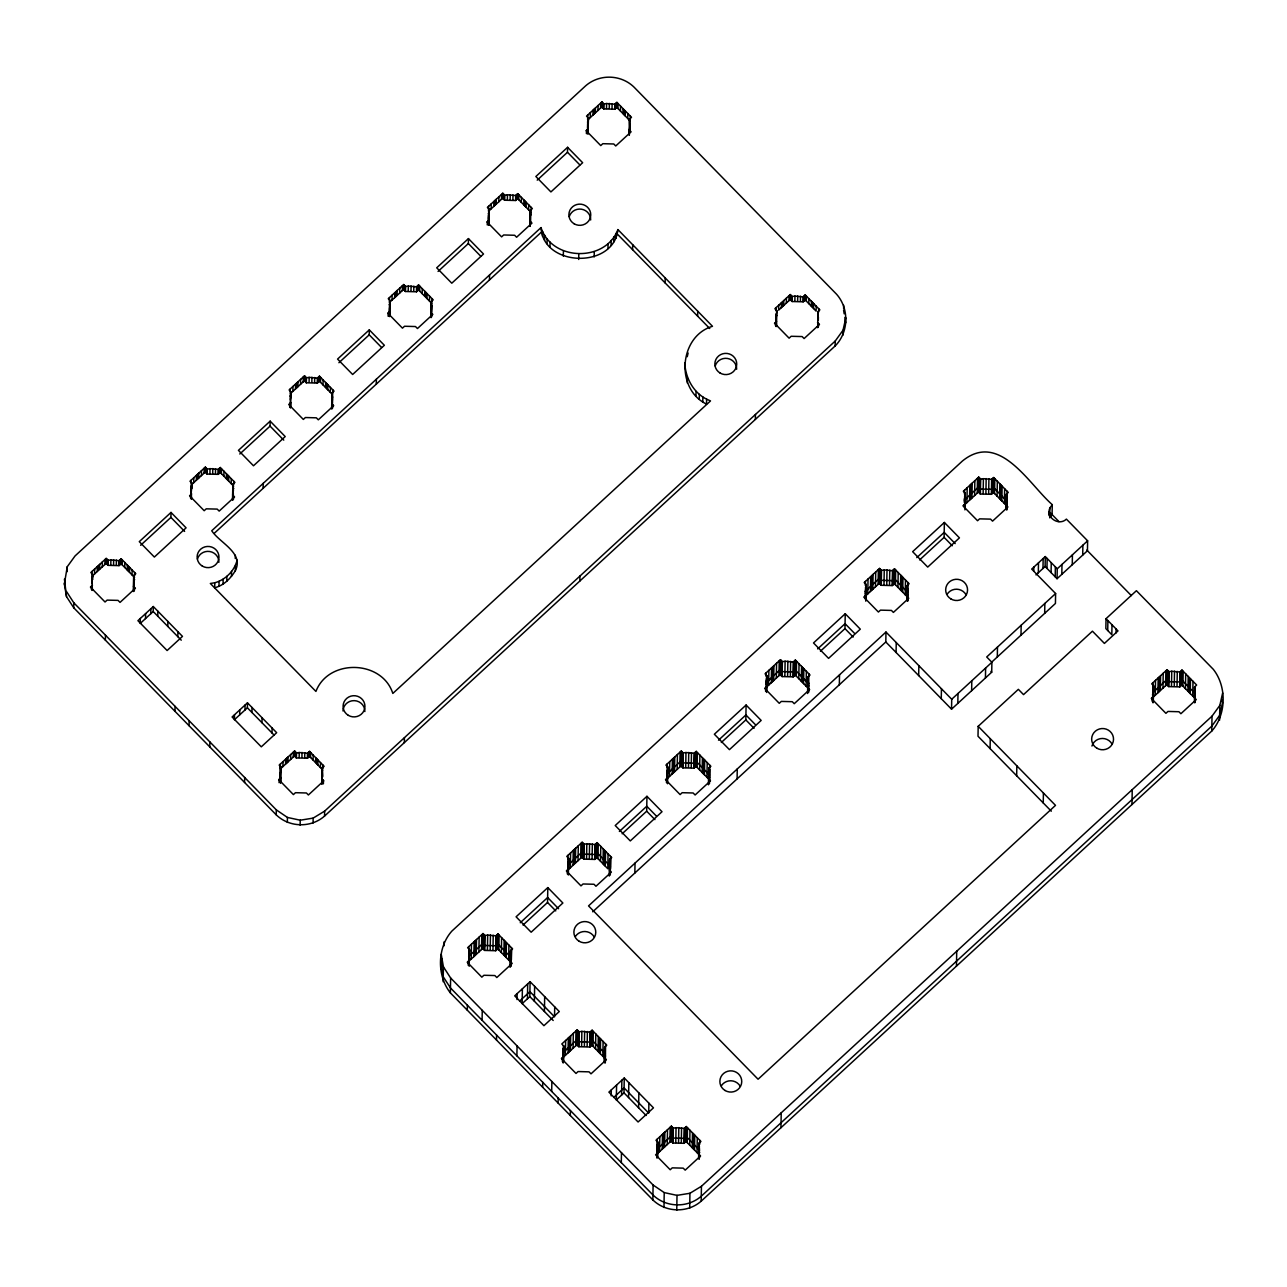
<?xml version="1.0" encoding="UTF-8"?>
<svg xmlns="http://www.w3.org/2000/svg" width="1287" height="1287" viewBox="0 0 1287 1287"><rect width="100%" height="100%" fill="white"/><g stroke="black" fill="none" stroke-linecap="round" stroke-linejoin="round"><path stroke-width="1.5" d="M64.35 584.089L67.262 566.714L75.064 555.936L585.649 85.827C599.356 73.809 620.913 74.356 633.976 87.082L836.47 294.128C849.372 308.478 848.841 332.319 835.134 345.978L324.549 816.087C310.843 828.104 289.302 827.557 276.222 814.832L73.745 607.802L66.522 596.637L64.35 584.089L65.154 580.55M66.522 596.637L64.43 579.134M67.181 571.669L67.262 566.714M73.745 607.802L73.826 602.831L66.602 591.666M91.409 589.43L91.474 586.132M91.86 583.156L92.777 574.533L90.83 572.538L106.194 558.397L108.14 560.392L108.06 565.347L119.031 565.636L121.091 563.738L121.171 558.783L119.128 560.665L119.031 565.636M91.972 574.742L92.02 571.428M92.085 590.443L92.181 585.472M92.165 577.171L92.085 582.126L92.777 574.533M92.391 579.182L92.471 574.227M91.924 579.842L92.407 590.138L91.94 587.483M94.578 573.97L94.675 568.999M97.217 571.525L97.313 566.57M98.423 570.431L98.504 565.46M99.63 569.321L99.71 564.366M102.268 566.891L102.349 561.92M104.907 564.462L104.987 559.491M108.06 565.347L106.113 563.352L106.194 558.397M106.419 563.658L106.499 558.703M105.373 640.154L105.47 635.183M107.078 564.35L107.175 559.395M107.754 565.041L107.851 560.07M110.795 564.896L110.891 559.942L119.128 560.665M113.562 564.8L113.658 559.829M116.329 565.041L116.409 560.086M119.353 565.331L119.434 560.376M120.061 564.687L120.141 559.732M120.769 564.044L120.849 559.073M122.233 564.913L122.313 559.942M124.742 567.47L124.823 562.516M127.252 570.044L127.333 565.073M128.394 571.203L128.475 566.248M129.537 572.377L129.617 567.406M132.046 574.935L132.127 569.98M134.041 583.622L133.655 591.521L133.719 575.595L135.779 573.696L121.171 558.783M133.349 591.2L133.719 575.595M133.961 580.26L134.041 575.305M134.202 585.907L134.186 578.249M134.363 590.556L134.411 587.242M134.572 575.852L134.636 572.538M140.315 618.468L140.235 623.439L153.201 611.502L153.282 606.531L137.918 620.688L167.117 650.53L182.481 636.389L153.282 606.531M145.511 618.58L145.608 613.609M150.804 613.706L150.885 608.751M157.754 616.167L157.851 611.196M167.793 626.431L167.889 621.46M184.62 531.402L170.914 517.406L171.01 512.435L139.286 541.65L154.36 557.062L186.084 527.847L171.01 512.435M174.984 711.309L175.064 706.354M177.831 636.695L177.912 631.724M190.556 498.149L190.621 494.851M191.119 494.546L191.924 483.252L189.977 481.258L205.341 467.101L207.287 469.112L207.207 474.066L218.179 474.356L220.238 472.458L220.318 467.503L218.259 469.385L218.179 474.356M191.119 483.462L191.168 480.148M191.232 499.163L191.313 494.192M191.313 485.875L191.232 490.846L191.924 483.252M191.168 491.248L191.554 498.857L191.087 496.203M191.538 487.902L191.618 482.947M189.06 725.707L189.141 720.752M193.726 482.673L193.806 477.718M196.364 480.244L196.461 475.289M197.571 479.15L197.651 474.179M198.761 478.04L198.858 473.069M201.415 475.611L201.496 470.64M204.054 473.182L204.134 468.211M207.207 474.066L205.244 472.072L205.341 467.101M205.55 472.377L205.647 467.422M206.226 473.069L206.306 468.098M206.901 473.761L206.982 468.79M209.942 473.616L210.022 468.645L218.259 469.385M212.709 473.519L212.789 468.548M209.781 746.894L209.878 741.939M215.46 473.761L215.556 468.79M237.13 560.054C234.556 570.801 225.434 579.858 214.784 582.77L214.704 587.725C223.793 585.537 230.646 578.426 235.344 570.688C244.192 552.815 219.691 542.985 211.744 530.759L541.007 227.59C551.769 261.197 605.405 262.564 617.905 229.585L712.499 326.303C679.037 336.18 675.096 389.028 706.531 404.118L706.611 399.163C693.146 392.455 685.392 377.606 684.797 362.918M218.5 474.05L218.581 469.095M219.208 473.407L219.289 468.436M219.916 472.747L219.997 467.792M218.999 586.293L219.096 581.338M221.38 473.616L221.461 468.661M223.89 476.19L223.97 471.219M223.069 584.137L223.15 579.182M226.383 478.748L226.48 473.793M227.526 479.922L227.622 474.951M226.785 581.257L226.866 576.303M228.668 481.081L228.764 476.126M231.177 483.655L231.274 478.684M233.446 489.655L232.497 499.919L232.867 484.314L234.91 482.416L220.318 467.503M233.349 494.626L232.867 484.314M231.467 576.367L231.547 571.396M232.802 500.241L232.883 495.27M233.108 497.297L233.188 492.326M233.237 491.94L233.188 484.025M233.494 499.276L233.558 495.962M233.719 484.555L233.784 481.258M235.264 558.51L235.312 555.212M235.344 570.688L235.424 565.717M234.491 714.768L234.411 719.739L247.377 707.802L247.458 702.831L232.094 716.988L261.293 746.83L276.657 732.689L247.458 702.831M239.688 714.864L239.784 709.909M244.98 710.006L245.061 705.051M244.578 782.48L244.675 777.525M251.946 712.467L252.027 707.496M263.095 488.352L263.191 483.381M261.969 722.715L262.065 717.76M283.767 440.122L270.061 426.126L270.157 421.155L238.433 450.37L253.491 465.781L285.215 436.566L270.157 421.155M272.007 732.979L272.104 728.024M276.222 814.832L276.319 809.877L73.826 602.831M279.07 782.673L279.118 779.375M279.778 782.029L279.826 778.715M280.164 766.135L280.453 783.027L281.145 767.132L279.182 765.121L294.562 750.981L296.509 752.975L296.428 757.946L307.4 758.22L309.443 756.338L309.54 751.367L307.48 753.265L307.4 758.22M280.196 777.396L280.276 772.425M280.389 764.028L280.309 768.982L294.466 755.936L294.562 750.981M280.453 774.726L280.534 769.755M280.743 771.782L280.839 766.811M280.775 782.737L280.389 775.112M281.049 772.087L281.145 767.132M282.947 766.553L283.027 761.598M289.704 406.869L289.752 403.571M317.326 383.076L317.406 378.105L319.466 376.206L319.369 381.177L317.326 383.076L306.338 382.786L306.435 377.815L304.472 375.82L289.108 389.977L291.071 391.972L290.379 407.882L290.46 402.911M290.46 394.594L290.363 399.565L291.071 391.972M290.315 388.867L290.219 393.822L304.392 380.791L304.472 375.82M290.669 396.621L290.765 391.65M290.701 407.577L290.315 399.951M285.585 764.124L285.666 759.153M292.873 391.393L292.953 386.438M286.792 763.014L286.872 758.059M287.982 761.904L288.079 756.949M287.339 822.409L287.419 817.438L276.319 809.877M295.511 388.964L295.592 384.009M296.702 387.854L296.798 382.899M290.621 759.475L290.717 754.52M297.908 386.76L297.989 381.789M293.275 757.046L293.356 752.091M300.547 384.33L300.643 379.359M294.771 756.257L294.868 751.286M295.447 756.949L295.527 751.978M296.123 757.625L296.203 752.67M303.185 381.885L303.282 376.93M304.697 381.097L304.778 376.142M305.373 381.789L305.453 376.818M299.163 757.496L299.244 752.525L307.48 753.265M306.049 382.464L306.129 377.509M300.128 825.176L300.225 820.205L287.419 817.438M301.93 757.383L302.011 752.428M309.089 382.336L309.17 377.364L317.406 378.105M304.681 757.625L304.778 752.67M311.856 382.223L311.937 377.268M307.722 757.93L307.802 752.959M314.607 382.48L314.688 377.509M308.43 757.271L308.51 752.316M309.121 756.627L309.218 751.672M310.585 757.496L310.682 752.541M317.632 382.77L317.728 377.815M318.339 382.126L318.436 377.155M319.047 381.467L319.144 376.512M313.095 760.07L313.191 755.099M320.511 382.336L320.608 377.381M313.063 823.069L313.143 818.114L324.646 811.116L835.231 341.023L843.017 330.244L845.849 317.825M315.605 762.628L315.701 757.673M323.021 384.91L323.117 379.938M316.747 763.786L316.843 758.831M317.889 764.961L317.969 759.99M325.531 387.467L325.627 382.512M326.673 388.642L326.753 383.671M320.399 767.519L320.479 762.564M327.815 389.8L327.895 384.845M322.104 779.15L322.023 784.105L322.072 768.194L324.131 766.296L309.54 751.367M322.458 775.804L322.072 768.194M322.41 776.206L321.718 783.799M322.394 767.889L321.991 773.149M322.603 776.833L322.554 770.849M322.715 783.139L322.78 779.825M322.94 768.436L322.989 765.121M323.391 783.831L323.439 780.517M330.325 392.374L330.405 387.403M324.549 816.087L324.646 811.116M332.577 398.375L331.628 408.639L331.998 393.034L334.057 391.135L319.466 376.206M332.496 403.33L331.998 393.034M331.933 408.96L332.03 403.989M332.239 397.699L332.319 392.728M332.239 406.016L332.336 401.045M332.384 400.659L332.464 395.688M332.866 393.275L332.915 389.977M332.641 407.979L332.706 404.681M381.531 347.442L369.208 334.829L369.289 329.874L337.564 359.089L352.638 374.485L384.363 345.286L369.289 329.874M376.287 384.137L376.367 379.166M388.127 316.232L388.191 312.934M388.835 315.588L388.899 312.274M389.462 297.587L389.366 302.542L403.539 289.511L403.619 284.54L388.256 298.697L390.202 300.691L389.269 310.955M390.202 300.691L389.511 316.586L389.607 311.631M389.511 308.285L389.607 303.314M389.816 305.341L389.897 300.37M389.832 316.296L389.462 308.671M392.004 300.112L392.101 295.157M394.642 297.683L394.739 292.728M395.849 296.573L395.946 291.618M397.056 295.479L397.136 290.508M399.694 293.034L399.774 288.079M402.332 290.605L402.413 285.65M403.845 289.816L403.925 284.845M404.504 290.508L404.601 285.537M405.18 291.184L405.276 286.229M416.457 291.779L416.554 286.824L418.597 284.926L418.516 289.897L416.457 291.779L405.485 291.505L405.582 286.534L403.619 284.54M408.22 291.055L408.317 286.084L416.554 286.824M410.987 290.942L411.084 285.987M404.327 742.631L404.424 737.66M413.754 291.2L413.835 286.229M416.779 291.489L416.875 286.534M417.487 290.846L417.583 285.875M418.195 290.186L418.275 285.231M419.659 291.055L419.739 286.1M422.168 293.629L422.249 288.658M424.678 296.187L424.758 291.232M425.82 297.361L425.9 292.39M426.962 298.52L427.043 293.565M429.472 301.094L429.552 296.123M431.724 307.094L430.775 317.358L431.145 301.753L433.204 299.855L418.597 284.926M431.644 312.049L431.145 301.753M431.081 317.664L431.161 312.709M431.386 306.419L431.467 301.448M431.386 314.736L431.467 309.765M431.531 309.363L431.612 304.408M431.788 316.699L431.837 313.401M431.998 301.995L432.062 298.697M1112 624.79L1111.823 634.716L1105.855 628.603L1106.032 618.677L1136.405 590.701L1213.255 669.272C1226.913 686.405 1226.463 714.687 1211.759 731.064L701.174 1201.173C687.467 1213.191 665.91 1212.644 652.847 1199.918L450.37 992.872C436.711 975.755 437.162 947.473 451.866 931.096L962.451 460.987C999.468 430.855 1028.78 484.137 1052.267 504.665L1052.09 514.591L1049.742 517.824L1049.919 507.898L1052.267 504.665M443.146 981.724L443.404 966.827L441.232 954.278M443.999 945.848L444.063 941.875M450.37 992.872L450.627 977.991L443.404 966.827M480.678 256.161L468.355 243.549L468.436 238.594L436.711 267.809L451.785 283.204L483.51 254.006L468.436 238.594M467.294 1010.198L467.39 1005.227M468.195 965.25L468.275 961.292M468.758 950.562L468.822 946.588M468.838 960.263L469.578 949.693L467.631 947.699L482.995 933.542L484.942 935.536L484.684 950.433L495.656 950.723L497.715 948.825L497.972 933.928L495.913 935.826L495.656 950.723M468.902 964.606L468.983 960.633M469.272 949.388L469.401 959.619M469.192 966.296L468.967 952.316M469.578 949.693L469.015 964.269M471.203 959.04L471.46 944.159M473.841 956.611L474.115 941.73M487.274 224.952L487.339 221.654M475.048 955.501L475.305 940.62M487.982 224.308L488.046 220.994M488.754 220.35L488.658 225.305L489.35 209.411L487.403 207.4L502.767 193.259L504.713 195.254L504.633 200.225L515.604 200.499L517.664 198.616L517.744 193.645L515.685 195.544L515.604 200.499M488.593 206.306L488.513 211.261L502.67 198.214L502.767 193.259M488.513 222.361L488.497 214.704M488.4 219.675L488.738 212.033M488.963 214.06L489.044 209.089M476.254 954.407L476.512 939.51M488.98 225.016L488.593 217.39M488.658 216.988L489.35 209.411M489.462 279.922L489.559 274.968M491.151 208.832L491.232 203.877M478.893 951.978L479.15 937.081M493.79 206.403L493.886 201.432M481.531 949.533L481.788 934.652M494.996 205.293L495.077 200.338M484.684 950.433L482.738 948.439L482.995 933.542M483.043 948.744L483.301 933.863M496.187 204.183L496.283 199.228M482.094 1020.269L482.255 1010.343M483.703 949.436L483.976 934.539M484.379 950.128L484.636 935.231M498.841 201.753L498.922 196.798M487.419 949.983L487.676 935.086L495.913 935.826M501.48 199.324L501.56 194.369M502.976 198.536L503.072 193.565M490.186 949.87L490.444 934.989M503.651 199.212L503.748 194.257M504.327 199.903L504.407 194.948M492.953 950.128L493.211 935.231M507.368 199.758L507.448 194.804L515.685 195.544M495.978 950.417L496.235 935.536M496.685 949.774L496.943 934.877M510.135 199.662L510.215 194.707M497.393 949.114L497.651 934.233M496.509 1040.057L496.589 1035.086M498.857 949.983L499.115 935.102M512.886 199.903L512.982 194.948M501.367 952.557L501.624 937.66M515.926 200.209L516.007 195.238M516.634 199.549L516.714 194.594M503.877 955.115L504.134 940.234M517.342 198.906L517.422 193.935M505.019 956.289L505.276 941.392M518.806 199.775L518.886 194.82M506.161 957.448L506.418 942.567M521.315 202.332L521.396 197.378M508.671 960.022L508.928 945.125M510.135 967.357L510.521 950.755L512.58 948.857L497.972 933.928M510.472 965.684L510.537 961.711M510.666 960.392L510.842 950.466M523.825 204.906L523.906 199.935M510.778 962.74L510.521 950.755M511.438 947.699L511.164 962.579L497.715 948.825M511.148 966.376L511.212 962.403M511.55 949.806L511.373 959.732L510.344 960.681M524.951 206.065L525.048 201.11M526.093 207.239L526.19 202.268M528.603 209.797L528.7 204.842M530.292 210.473L529.922 226.078L530.292 210.473L532.351 208.574L517.744 193.645M530.228 226.383L530.308 221.428M530.517 215.138L530.614 210.167M517.02 999.581L517.117 993.628M530.534 223.439L530.759 213.127M531.145 210.714L531.209 207.4M516.891 1055.855L517.068 1045.929M522.393 988.77L522.136 1003.651L529.826 996.588L530.083 981.691L514.72 995.848L543.918 1025.691L559.282 1011.55L530.083 981.691M527.429 998.792L527.686 983.911M617.905 229.585C613.931 269.112 543.066 267.294 541.007 227.59M542.519 236.438L542.615 231.483M544.578 240.17L544.658 235.215M547.055 243.742L547.152 238.771M534.378 1001.254L534.636 986.357M549.983 247.072L550.08 242.117M542.647 1087.225L542.728 1082.27M544.417 1011.502L544.674 996.621M555.759 910.89L547.538 902.477L547.812 887.596L516.087 916.811L531.145 932.206L562.869 903.007L547.812 887.596M563.32 256.161L563.416 251.206M579.826 164.881L567.487 152.268L567.583 147.313L535.859 176.512L550.916 191.924L582.641 162.709L567.583 147.313M551.689 1091.44L551.866 1081.514M554.713 1006.884L554.536 1016.81L529.906 991.617L519.578 1001.125M558.108 1103.039L558.188 1098.068M562.387 1061.55L562.451 1057.576M562.837 1055.26L563.754 1045.993L561.808 1043.982L577.171 1029.841L579.118 1031.836L578.86 1046.733L589.832 1047.007L591.891 1045.124L592.149 1030.227L590.106 1032.126L589.832 1047.007M563.046 1062.885L563.159 1056.933M563.046 1054.568L563.143 1048.615M563.449 1045.671L563.497 1060.874M563.368 1062.595L563.754 1045.993M567.342 873.97L567.406 869.996M567.792 867.679L568.725 858.413L566.763 856.418L582.126 842.261L584.089 844.256L583.831 859.153L594.803 859.426L596.862 857.544L597.12 842.647L595.061 844.545L594.803 859.426M567.905 859.282L567.969 855.308M567.969 868.982L568.114 861.035M578.683 259.475L578.764 254.52M568.05 873.326L568.114 869.352M568.42 858.091L568.548 868.339M568.339 875.015L568.725 858.413M565.379 1055.34L565.653 1040.459M570.35 867.76L570.608 852.879M568.034 1052.911L568.291 1038.014M569.224 1051.801L569.481 1036.92M572.988 865.331L573.246 850.45M570.431 1050.707L570.688 1035.81M586.422 133.671L586.47 130.357M574.195 864.221L574.452 849.34M587.129 133.028L587.178 129.714M570.318 1115.523L570.398 1110.568M587.628 123.423L587.805 134.025L588.497 118.114L586.534 116.12L601.898 101.979L603.86 103.974L603.78 108.928L614.752 109.218L616.795 107.32L616.891 102.365L614.832 104.263L614.752 109.218M587.741 115.026L587.66 119.981L601.817 106.934L601.898 101.979M579.842 581.032L579.938 576.061M587.548 128.394L587.886 120.753M575.386 863.127L575.659 848.23M588.127 133.735L587.741 126.11M588.095 122.78L588.191 117.809M587.789 125.708L588.497 118.114M573.069 1048.262L573.326 1033.381M590.299 117.551L590.379 112.58M578.04 860.681L578.297 845.8M575.707 1045.832L575.965 1030.951M592.937 115.122L593.017 110.151M578.86 1046.733L576.914 1044.722L577.171 1029.841M577.22 1045.044L577.477 1030.147M580.678 858.252L580.936 843.371M577.895 1045.736L578.153 1030.839M594.127 114.012L594.224 109.041M578.555 1046.411L578.828 1031.531M583.831 859.153L581.869 857.158L582.126 842.261M582.174 857.464L582.432 842.583M595.334 112.902L595.431 107.947M582.85 858.156L583.108 843.258M583.526 858.831L583.783 843.95M594.192 256.966L594.272 252.011M581.611 1046.283L581.869 1031.386L590.106 1032.126M597.972 110.473L598.069 105.518M586.566 858.702L586.824 843.805L595.061 844.545M600.611 108.044L600.707 103.073M584.378 1046.17L584.636 1031.289M602.123 107.255L602.203 102.284M589.333 858.59L589.591 843.709M602.799 107.931L602.879 102.976M587.129 1046.411L587.387 1031.531M603.474 108.623L603.555 103.668M592.084 858.847L592.342 843.95M590.154 1046.717L590.411 1031.82M606.515 108.478L606.595 103.523L614.832 104.263M590.862 1046.058L591.119 1031.177M591.57 1045.414L591.827 1030.533M595.125 859.137L595.382 844.256M595.833 858.493L596.09 843.596M593.034 1046.283L593.291 1031.402M609.282 108.381L609.362 103.41M596.541 857.834L596.798 842.953M607.979 248.584L608.075 243.613M598.005 858.702L598.262 843.822M595.543 1048.857L595.801 1033.96M612.033 108.623L612.113 103.668M611.084 245.399L611.18 240.428M600.514 861.276L600.772 846.379M598.053 1051.415L598.31 1036.534M615.073 108.928L615.154 103.957M599.195 1052.589L599.452 1037.692M615.765 108.269L615.862 103.314M613.754 241.972L613.851 237.017M603.008 863.834L603.281 848.953M616.473 107.625L616.57 102.654M600.337 1053.747L600.595 1038.866M604.15 865.009L604.423 850.112M617.937 108.494L618.033 103.523M616.006 238.352L616.087 233.381M605.292 866.167L605.55 851.286M602.847 1056.305L603.104 1041.424M620.447 111.052L620.543 106.097M604.343 1061.662L604.697 1047.055L606.756 1045.157L592.149 1030.227M604.697 1047.055L604.44 1061.936L605.469 1060.987M608.059 853.844L607.802 868.741L596.862 857.544M605.019 1046.749L604.89 1063.014L605.163 1049.709M605.324 1062.66L605.614 1043.982M609.266 876.077L609.652 859.475L611.711 857.576L597.12 842.647M609.652 859.475L609.491 869.401L610.521 868.452L610.682 858.526M609.62 874.404L609.684 870.43M609.813 869.095L609.974 859.169M622.956 113.626L623.053 108.655M609.909 871.46L610.135 862.129M610.279 875.08L610.569 856.418M624.098 114.784L624.195 109.829M625.241 115.959L625.321 110.988M627.75 118.517L627.831 113.562M611.196 1095.88L611.293 1089.928M630.003 124.517L629.053 134.797L629.423 119.176L631.483 117.294L616.891 102.365M629.359 135.103L629.456 130.148M629.922 129.488L629.423 119.176M629.665 132.159L629.761 127.204M629.81 126.802L629.745 118.887M630.292 119.434L630.34 116.12M616.586 1085.07L616.312 1099.951L624.002 1092.872L624.259 1077.991L608.896 1092.132L638.095 1121.991L653.458 1107.834L624.259 1077.991M632.593 249.662L632.689 244.707M621.605 1095.092L621.862 1080.195M621.299 1162.595L621.476 1152.669M628.571 1097.538L628.828 1082.657M634.845 873.036L635.022 863.11M638.593 1107.801L638.867 1092.92M654.906 819.61L646.685 811.196L646.943 796.315L615.218 825.53L630.292 840.926L662.017 811.727L646.943 796.315M648.889 1103.184L648.728 1113.094L624.082 1087.917L613.77 1097.425M665.122 282.915L665.202 277.944M652.847 1199.918L653.104 1185.021L450.627 977.991M657.19 1139.188L657.013 1149.098L671.187 1136.067L673.133 1138.062L684.105 1138.351L686.164 1136.453L699.613 1150.208M657.046 1158.22L657.947 1142.277L655.984 1140.282L671.347 1126.141L673.31 1128.136L673.053 1143.017L684.024 1143.306L686.068 1141.408L686.341 1126.527L684.282 1128.426L684.024 1143.306M657.271 1157.19L657.641 1141.971M657.947 1142.277L657.673 1157.174L656.708 1156.176M659.571 1151.64L659.829 1136.743M666.489 782.689L666.553 778.715M666.939 776.399L667.856 767.132L665.91 765.121L681.273 750.981L683.236 752.975L682.963 767.872L693.934 768.146L695.994 766.264L696.251 751.367L694.208 753.265L693.934 768.146M667.036 768.001L667.116 764.028M667.197 782.046L667.261 778.072M667.116 777.702L667.261 769.755M667.293 781.708L667.551 766.811M667.47 783.735L667.856 767.132M662.21 1149.211L662.467 1134.314M669.497 776.479L669.755 761.598M663.416 1148.101L663.674 1133.203M664.607 1146.99L664.864 1132.11M663.963 1207.496L664.221 1192.599L653.104 1185.021M672.136 774.05L672.393 759.153M673.326 772.94L673.6 758.059M667.245 1144.561L667.503 1129.68M674.533 771.83L674.79 756.949M669.9 1142.132L670.157 1127.235M677.171 769.401L677.429 754.52M673.053 1143.017L671.09 1141.022L671.347 1126.141M671.396 1141.344L671.653 1126.447M672.071 1142.019L672.329 1127.139M672.747 1142.711L673.004 1127.814M679.809 766.972L680.083 752.091M687.306 382.947L687.403 377.976M682.963 767.872L681.016 765.862L681.273 750.981M681.322 766.183L681.579 751.286M681.997 766.875L682.255 751.978M675.788 1142.566L676.045 1127.685L684.282 1128.426M682.657 767.551L682.93 752.67M676.753 1210.247L677.01 1195.366L664.221 1192.599M678.555 1142.47L678.812 1127.573M685.714 767.422L685.971 752.525L694.208 753.265M681.306 1142.711L681.563 1127.83M688.481 767.309L688.738 752.428M695.961 396.332L696.058 391.377M697.634 316.168L697.715 311.197M684.346 1143.017L684.604 1128.12M691.232 767.551L691.489 752.67M685.054 1142.357L685.311 1127.476M685.746 1141.714L686.019 1126.817M699.259 399.356L699.34 394.385M687.21 1142.583L687.483 1127.685M694.256 767.856L694.53 752.959M694.964 767.197L695.237 752.316M695.672 766.553L695.945 751.672M689.719 1145.14L689.977 1130.259M702.782 401.946L702.879 396.975M697.136 767.422L697.393 752.541M689.687 1208.155L689.945 1193.274L701.447 1186.276L1212.016 716.167L1219.819 705.405L1222.65 692.985M692.229 1147.714L692.486 1132.817M699.645 769.996L699.903 755.099M693.371 1148.873L693.629 1133.992M694.513 1150.047L694.771 1135.15M702.155 772.554L702.412 757.673M703.297 773.712L703.555 758.831M697.023 1152.605L697.281 1137.724M704.439 774.887L704.697 759.99M686.341 1126.527L700.932 1141.456L698.873 1143.339L698.616 1158.236L699.645 1157.286M698.825 1158.268L699.195 1143.049M699.066 1159.297L698.873 1143.339M699.34 1146.009L699.275 1158.606L698.696 1153.265L699.726 1152.315M699.726 1144.256L699.79 1140.282M706.949 777.445L707.207 762.564M708.413 784.797L708.799 768.194L710.858 766.296L696.251 751.367M701.174 1201.173L701.447 1186.276M709.089 780.775L708.799 768.194M708.751 783.123L709.121 767.889M709.234 781.466L709.266 770.849M709.427 783.799L709.716 765.121M709.604 780.469L709.797 769.224M737.097 778.892L737.258 768.966M754.053 728.329L745.833 719.916L746.09 705.035L714.365 734.233L729.439 749.645L761.164 720.43L746.09 705.035M755.356 419.433L755.453 414.462M765.62 691.409L765.701 687.435M766.071 685.118L767.004 675.836L765.057 673.841L780.421 659.7L782.367 661.695L782.11 676.576L793.082 676.865L795.141 674.967L795.398 660.086L793.339 661.985L793.082 676.865M766.183 676.705L766.248 672.747M766.328 690.749L766.408 686.791M766.296 684.427L766.392 678.474M766.618 692.438L766.698 675.53M767.004 675.836L766.441 690.427M768.629 685.199L768.886 670.302M775.482 325.611L775.546 322.297M775.997 316.023L776.479 326.319L776.849 310.714L774.903 308.719L790.266 294.562L792.213 296.557L792.132 301.528L803.104 301.818L805.163 299.919L805.244 294.948L803.185 296.847L803.104 301.818M776.045 310.923L776.093 307.609M776.158 326.608L776.254 321.653M776.013 323.664L776.238 313.336M776.158 318.307L776.849 310.714M771.267 682.77L771.54 667.873M778.748 305.18L778.651 310.135L790.186 299.533L790.266 294.562M772.473 681.66L772.731 666.779M773.68 680.55L773.937 665.669M781.289 307.706L781.386 302.751M782.496 306.596L782.576 301.641M776.318 678.12L776.576 663.239M783.703 305.502L783.783 300.531M778.957 675.691L779.214 660.81M786.341 303.072L786.421 298.101M782.11 676.576L780.163 674.581L780.421 659.7M780.469 674.903L780.726 660.006M781.129 675.578L781.402 660.698M781.804 676.27L782.062 661.389M788.979 300.627L789.06 295.672M790.491 299.839L790.572 294.884M791.151 300.531L791.248 295.56M784.845 676.125L785.118 661.245L793.339 661.985M791.827 301.206L791.907 296.251M787.612 676.029L787.869 661.148M794.867 301.078L794.964 296.107L803.185 296.847M780.952 1127.718L781.225 1112.821M790.379 676.27L790.636 661.389M797.634 300.965L797.731 296.01M793.403 676.576L793.661 661.679M800.401 301.222L800.482 296.251M794.111 675.916L794.369 661.035M794.819 675.273L795.076 660.376M796.283 676.142L796.54 661.245M803.426 301.512L803.506 296.557M804.134 300.868L804.214 295.897M804.842 300.209L804.922 295.254M798.793 678.699L799.05 663.819M806.305 301.078L806.386 296.123M801.302 681.273L801.56 666.376M808.815 303.652L808.896 298.681M802.444 682.432L802.702 667.551M803.587 683.606L803.844 668.709M811.325 306.209L811.405 301.255M812.467 307.384L812.547 302.413M806.096 686.164L806.354 671.283M813.609 308.542L813.69 303.587M807.56 693.5L807.946 676.898L810.006 675.015L795.398 660.086M807.898 691.827L807.946 676.898M808.011 691.505L808.268 676.608M808.526 682.239L808.349 692.165L807.769 686.824L808.799 685.891M808.574 692.519L808.863 673.841M816.199 306.145L816.103 311.116L805.163 299.919M817.808 322.731L817.728 327.686L817.792 311.776L819.851 309.877L805.244 294.948M818.259 314.43L818.178 319.385L817.792 311.776M818.307 320.431L818.371 317.117M818.419 326.721L818.484 323.423M818.645 312.017L818.709 308.719M835.134 345.978L835.231 341.023M842.937 335.199L843.017 330.244M843.628 308.59L843.677 305.276M839.333 684.764L839.51 674.838M853.184 637.033L844.98 628.635L845.237 613.754L813.513 642.953L828.571 658.365L860.295 629.15L845.237 613.754M865.218 593.838L866.151 584.555L864.188 582.561L879.568 568.42L881.515 570.414L881.257 585.295L892.229 585.585L894.288 583.687L894.545 568.806L892.486 570.704L892.229 585.585M865.331 585.424L865.395 581.451M865.475 599.469L865.845 584.25M865.765 601.158L865.54 587.194M865.894 599.452L866.151 584.555M867.776 593.918L868.033 579.021M870.414 591.489L870.672 576.592M871.621 590.379L871.878 575.482M872.811 589.269L873.085 574.388M875.466 586.84L875.723 571.959M878.104 584.411L878.361 569.514M881.257 585.295L879.294 583.301L879.568 568.42M879.6 583.622L879.874 568.725M880.276 584.298L880.533 569.417M880.952 584.99L881.209 570.093M883.992 584.845L884.249 569.964L892.486 570.704M886.759 584.748L887.016 569.851M1049.919 507.898C1045.414 517.535 1059.008 526.415 1066.392 519.111L1087.628 540.813L1087.451 550.739L1057.061 578.716L1057.238 568.806L1045.285 556.563L1031.691 569.079L1055.613 593.532L986.711 656.981L991.891 662.274L991.714 672.2L951.543 709.185L885.81 641.972L885.971 632.046L588.545 905.903L758.075 1079.23L1055.501 805.372L978.184 726.318L1018.355 689.333L1023.535 694.626L1092.438 631.177L1104.407 643.42L1117.985 630.903L1106.032 618.677M889.51 584.99L889.784 570.109M892.551 585.295L892.808 570.398M893.258 584.636L893.516 569.755M893.966 583.992L894.224 569.095M895.43 584.861L895.688 569.964M896.074 652.477L896.251 642.551M897.94 587.419L898.197 572.538M900.45 589.993L900.707 575.096M901.576 591.151L901.849 576.27M902.718 592.326L902.975 577.429M905.228 594.884L905.485 580.003M894.545 568.806L909.137 583.735L907.078 585.617L906.82 600.514L907.85 599.565M907.045 600.546L907.399 585.328M907.303 599.597L907.078 585.617M907.56 588.272L907.496 600.884L906.917 595.543L907.946 594.594M907.705 601.238L907.995 582.561M918.677 675.578L918.854 665.652M941.264 698.68L941.441 688.754M952.332 545.752L944.111 537.355L944.368 522.458L912.644 551.673L927.718 567.084L959.442 537.869L944.368 522.458M951.543 709.185L951.72 699.259L885.971 632.046M957.818 703.41L957.995 693.484M964.365 502.557L965.282 493.275L963.336 491.28L978.699 477.139L980.662 479.134L980.404 494.015L991.376 494.305L993.419 492.406L993.693 477.525L991.633 479.407L991.376 494.305M964.462 494.144L964.542 490.17M956.466 966.119L956.724 951.222M964.574 501.866L964.687 495.913M964.623 508.188L964.977 492.969M964.912 509.877L965.282 493.275M966.923 502.638L967.181 487.741M969.561 500.193L969.819 485.312M970.752 499.099L971.025 484.202M971.958 497.989L972.216 483.108M974.597 495.559L974.854 480.662M971.637 690.685L971.798 680.759M977.235 493.13L977.509 478.233M980.404 494.015L978.442 492.02L978.699 477.139M978.747 492.326L979.005 477.445M979.423 493.018L979.68 478.137M980.099 493.709L980.356 478.812M978.184 726.318L978.007 736.244L1051.302 811.18M983.139 493.565L983.397 478.684L991.633 479.407M985.906 493.468L986.164 478.571M988.657 493.709L988.915 478.812M985.44 677.976L985.617 668.05M991.698 493.999L991.955 479.118M992.39 493.355L992.663 478.474M993.097 492.712L993.371 477.815M990.089 748.6L990.266 738.674M994.561 493.581L994.819 478.684M997.071 496.138L997.328 481.258M999.581 498.712L999.838 483.815M997.312 656.981L997.473 647.055M1000.723 499.871L1000.98 484.99M1001.865 501.029L1002.123 486.148M1004.375 503.603L1004.632 488.706M1005.967 509.234L1006.225 494.337L1008.284 492.438L993.693 477.525M1006.177 509.266L1006.547 494.047M1006.45 508.317L1006.225 494.337M1006.852 509.958L1007.142 491.28M1016.666 775.771L1016.843 765.845M1020.993 635.183L1021.17 625.257M1033.751 571.09L1033.815 567.117M1038.319 572.747L1038.48 562.821M1042.985 568.452L1043.162 558.526M1057.061 578.716L1045.108 566.489L1045.285 556.563M1044.674 613.368L1044.851 603.442M1046.974 568.404L1047.151 558.478M1043.242 802.959L1043.419 793.033M1049.002 515.588L1049.066 511.615M1051.093 572.602L1051.254 562.676M1055.195 576.817L1055.372 566.891M1055.613 593.532L1055.437 603.458L991.923 661.936M1061.807 574.356L1061.984 564.43M1072.264 564.736L1072.425 554.81M1082.705 555.115L1082.882 545.189M1107.721 630.517L1107.898 620.591M1116.054 632.963L1116.119 629.005M1131.981 804.52L1132.238 789.623M1152.267 701.431L1152.348 697.457M1152.895 682.77L1152.621 701.093L1153.474 695.8L1152.492 694.787M1152.766 701.801L1153.651 685.874L1151.704 683.864L1167.068 669.723L1169.014 671.717L1168.757 686.615L1179.729 686.888L1181.788 685.006L1182.045 670.109L1179.986 672.007L1179.729 686.888M1152.943 702.766L1153.345 685.553M1153.265 702.477L1153.651 685.874M1155.276 695.221L1155.533 680.34M1157.914 692.792L1158.171 677.895M1159.12 691.682L1159.378 676.801M1160.327 690.572L1160.584 675.691M1162.965 688.143L1163.223 673.262M1165.604 685.714L1165.861 670.833M1168.757 686.615L1166.81 684.604L1167.068 669.723M1167.116 684.925L1167.373 670.028M1167.776 685.601L1168.033 670.72M1168.451 686.293L1168.709 671.412M1171.492 686.148L1171.749 671.267L1179.986 672.007M1174.259 686.051L1174.516 671.17M1177.026 686.293L1177.283 671.412M1180.05 686.598L1180.308 671.701M1180.758 685.939L1181.016 671.058M1181.466 685.295L1181.723 670.398M1182.93 686.164L1183.187 671.283M1185.44 688.722L1185.697 673.841M1187.949 691.296L1188.207 676.399M1189.091 692.454L1189.349 677.573M1190.218 693.629L1190.491 678.732M1192.727 696.187L1193.001 681.306M1182.045 670.109L1196.637 685.038L1194.593 686.936L1194.642 701.528M1194.545 701.865L1194.915 686.631M1194.77 702.879L1194.593 686.936M1211.759 731.064L1212.016 716.167M1219.561 720.286L1219.819 705.405M657.335 1144.915L657.657 1152.927L655.598 1154.825L670.205 1169.754L672.248 1167.856L683.22 1168.146L685.183 1170.14L700.546 1155.983L698.6 1153.989L699.452 1148.68M907.657 590.958L906.804 596.267M1153.039 688.497L1153.361 696.508L1151.318 698.407L1165.909 713.336L1167.969 711.438L1178.94 711.727L1180.887 713.722L1196.266 699.581L1181.788 685.006M442.278 958.895L441.055 964.204L443.227 976.753L450.45 987.917L652.943 1194.947C666.006 1207.673 687.548 1208.22 701.27 1196.202L1211.855 726.093L1219.642 715.331L1222.473 702.911L1221.862 699.324M440.974 969.175L442.181 963.85M687.258 356.708L688.111 352.992M562.982 1058.541L563.288 1055.597M817.422 327.381L818.033 324.758M657.158 1154.841L657.77 1152.203L656.788 1151.205M865.363 597.12L865.668 594.176M964.51 505.839L964.816 502.895M1005.951 504.987L1006.691 496.991M1194.304 697.57L1195.06 689.591M91.94 576.399L106.113 563.352M191.087 485.119L205.244 472.072M92.503 585.183L90.444 587.081L105.035 601.994L107.094 600.112L118.066 600.385L120.029 602.396L135.392 588.239L133.43 586.245M191.634 493.902L189.591 495.801L204.183 510.714L206.242 508.832L217.213 509.105L219.16 511.1L234.54 496.959L232.577 494.964M290.782 402.622L288.722 404.504L303.33 419.433L305.389 417.535L316.361 417.825L318.307 419.819L333.671 405.678L331.724 403.684M389.929 311.325L387.87 313.224L402.461 328.153L404.52 326.255L415.492 326.544L417.455 328.539L432.818 314.398L430.855 312.387M489.076 220.045L487.017 221.943L501.608 236.872L503.667 234.974L514.639 235.264L516.586 237.258L531.965 223.101L530.003 221.107M588.207 128.764L586.148 130.663L600.756 145.592L602.815 143.694L613.786 143.983L615.733 145.978L631.097 131.821L629.15 129.826M140.637 545.286L170.914 517.406M239.784 454.005L270.061 426.126M338.915 362.725L369.208 334.829M438.063 271.428L468.355 243.549M537.21 180.148L567.487 152.268M133.639 580.566L134.652 579.617M232.77 489.285L233.8 488.336M331.917 397.989L332.947 397.039M431.065 306.708L432.094 305.759M530.196 215.428L531.225 214.479M214.591 533.011L540.91 232.561M280.856 777.766L278.796 779.665L293.404 794.594L295.463 792.695L306.435 792.985L308.381 794.98L323.745 780.839L321.798 778.828M776.576 321.364L774.517 323.246L789.108 338.175L791.167 336.277L802.139 336.567L804.102 338.561L819.465 324.421L817.502 322.426M468.645 956.514L482.818 943.468L484.765 945.462L495.752 945.752L497.796 943.854L511.261 957.625M567.792 865.234L581.965 852.187L583.912 854.182L594.884 854.471L596.943 852.573L610.408 866.344M666.939 773.954L681.096 760.907L683.059 762.901L694.031 763.191L696.09 761.293L709.539 775.047M766.087 682.673L780.244 669.626L782.206 671.621L793.178 671.911L795.221 670.012L808.686 683.767M865.218 591.376L879.391 578.346L881.338 580.34L892.309 580.614L894.368 578.732L907.834 592.487M964.365 500.096L978.522 487.049L980.485 489.06L991.457 489.333L993.516 487.451L1006.965 501.206M469.305 960.343L467.245 962.226L481.837 977.155L483.896 975.273L494.868 975.546L496.814 977.541L512.194 963.4L510.231 961.405L510.987 953.41M865.861 595.205L863.802 597.104L878.41 612.033L880.469 610.135L891.441 610.424L893.387 612.419L908.751 598.262L894.288 583.687M468.565 961.486L482.738 948.439M567.712 870.189L581.869 857.158M666.843 778.908L681.016 765.862M765.99 687.628L780.163 674.581M865.137 596.348L879.294 583.301M964.269 505.067L978.442 492.02M520.238 922.747L547.635 897.522L558.59 908.735M619.369 831.466L646.782 806.241L656.37 816.038M718.516 740.186L745.913 714.961L755.501 724.758M817.663 648.905L845.06 623.68L854.648 633.477M916.794 557.609L944.208 532.384L955.163 543.597M523.037 925.063L547.538 902.477M622.168 833.767L646.685 811.196M721.315 742.486L745.833 719.916M820.462 651.206L844.98 628.635M919.594 559.925L944.111 537.355M708.622 778.12L709.652 777.171M807.689 691.795L808.719 690.846M1006.289 508.928L1007.077 503.314L1006.048 504.263L1006.627 509.604M592.728 911.807L885.81 641.972M1035.987 574.903L1045.108 566.489M1057.238 568.806L1087.628 540.813M562.837 1052.814L576.994 1039.767L578.957 1041.762L589.929 1042.052L591.988 1040.153L605.437 1053.908M951.72 699.259L991.891 662.274M562.741 1057.769L576.914 1044.722M605.55 1056.032L604.52 1056.981L605.099 1062.322M1152.718 692.696L1166.891 679.649L1168.837 681.643L1179.809 681.933L1181.868 680.035L1195.333 693.79M656.933 1154.069L671.09 1141.022M1152.637 697.651L1166.81 684.604M1194.738 696.557L1194.996 702.203M603.86 103.974L606.595 103.523M504.713 195.254L507.448 194.804M405.582 286.534L408.317 286.084M792.213 296.557L794.964 296.107M306.435 377.815L309.17 377.364M207.287 469.112L210.022 468.645M108.14 560.392L110.891 559.942M980.662 479.134L983.397 478.684M881.515 570.414L884.249 569.964M782.367 661.695L785.118 661.245M296.509 752.975L299.244 752.525M1169.014 671.717L1171.749 671.267M683.236 752.975L685.971 752.525M584.089 844.256L586.824 843.805M484.942 935.536L487.676 935.086M579.118 1031.836L581.869 1031.386M673.31 1128.136L676.045 1127.685M214.784 582.77L210.344 583.478L315.926 691.441C328.426 658.461 382.078 659.829 392.825 693.436L710.521 400.917L706.611 399.163M300.225 820.205L313.143 818.114M677.01 1195.366L689.945 1193.274M1050.594 513.063L1058.944 521.605M1086.791 550.064L1131.337 595.608M616.795 107.32L630.26 121.091M993.419 492.406L1007.898 506.981L992.534 521.138L990.572 519.128L979.6 518.854L977.557 520.736L962.949 505.823L965.009 503.925L964.43 498.584M601.817 106.934L603.78 108.928M790.186 299.533L792.132 301.528M587.435 122.088L588.4 123.085M775.788 314.671L776.769 315.669M1152.412 699.758L1153.393 700.755M617.808 234.556L709.732 328.523M990.91 671.364L991.714 672.2M517.664 198.616L531.113 212.371M502.67 198.214L504.633 200.225M488.288 213.369L489.269 214.366M807.657 687.548L809.62 689.542L794.24 703.699L792.293 701.705L781.322 701.415L779.262 703.313L764.671 688.384L766.73 686.486L766.151 681.145M418.516 289.897L431.982 303.652M795.141 674.967L808.606 688.738M403.539 289.511L405.485 291.505M389.141 304.649L390.122 305.646M319.369 381.177L332.834 394.932M695.994 766.264L710.472 780.839L695.109 794.98L693.146 792.985L682.174 792.695L680.115 794.594L665.524 779.665L667.583 777.766L667.004 772.425M304.392 380.791L306.338 382.786M290.009 395.929L290.975 396.927M609.378 870.125L611.325 872.119L595.961 886.26L594.015 884.266L583.043 883.976L580.984 885.874L566.377 870.945L568.436 869.063L567.857 863.722M220.238 472.458L233.687 486.213M190.862 487.21L191.843 488.223M604.407 1057.689L606.37 1059.7L591.006 1073.841L589.044 1071.846L578.072 1071.556L576.013 1073.455L561.422 1058.525L563.481 1056.627L562.902 1051.286M121.091 563.738L134.54 577.493M309.443 756.338L322.908 770.093M591.891 1045.124L605.357 1058.879M686.068 1141.408L699.533 1155.179M153.201 611.502L181.258 640.186M247.377 707.802L274.292 735.311M294.466 755.936L296.428 757.946M529.826 996.588L553.201 1020.494M624.002 1092.872L646.122 1115.491M91.715 578.506L92.696 579.504M843.596 310.247L844.208 313.835M844.835 317.406L845.768 322.796M197.458 558.976A10.939 10.618 1 0 1 218.887 562.29M569.24 216.666A10.939 10.618 1 0 1 590.669 219.98M715.218 365.926A10.939 10.618 1 0 1 736.647 369.24M342.985 710.971A10.939 10.618 1 0 1 354.215 700.643A10.939 10.618 1 0 1 364.865 711.55M575.337 936.566A10.939 10.618 1 0 1 594.272 937.065M947.119 594.256A10.939 10.618 1 0 1 966.054 594.755M1091.939 746.042A10.939 10.618 1 0 1 1112.032 744.015M721.315 1085.826A10.939 10.618 1 0 1 740.25 1086.325M202.332 566.087A10.939 10.618 1 0 0 218.967 557.319A10.939 10.618 1 0 0 202.815 547.715A10.939 10.618 1 0 0 202.332 566.087M574.115 223.777A10.939 10.618 1 0 0 590.749 215.009A10.939 10.618 1 0 0 574.597 205.405A10.939 10.618 1 0 0 574.115 223.777M720.093 373.037A10.939 10.618 1 0 0 736.727 364.269A10.939 10.618 1 0 0 720.575 354.649A10.939 10.618 1 0 0 720.093 373.037M348.31 715.347A10.939 10.618 1 0 0 364.945 706.579A10.939 10.618 1 0 0 348.793 696.975A10.939 10.618 1 0 0 348.31 715.347M579.118 941.247A10.939 10.618 1 0 0 595.768 932.48A10.939 10.618 1 0 0 579.6 922.859A10.939 10.618 1 0 0 579.118 941.247M950.9 598.938A10.939 10.618 1 0 0 967.551 590.17A10.939 10.618 1 0 0 951.399 580.55A10.939 10.618 1 0 0 950.9 598.938M1096.878 748.197A10.939 10.618 1 0 0 1113.528 739.43A10.939 10.618 1 0 0 1097.377 729.809A10.939 10.618 1 0 0 1096.878 748.197M725.096 1090.507A10.939 10.618 1 0 0 741.746 1081.74A10.939 10.618 1 0 0 725.595 1072.119A10.939 10.618 1 0 0 725.096 1090.507"/></g></svg>
